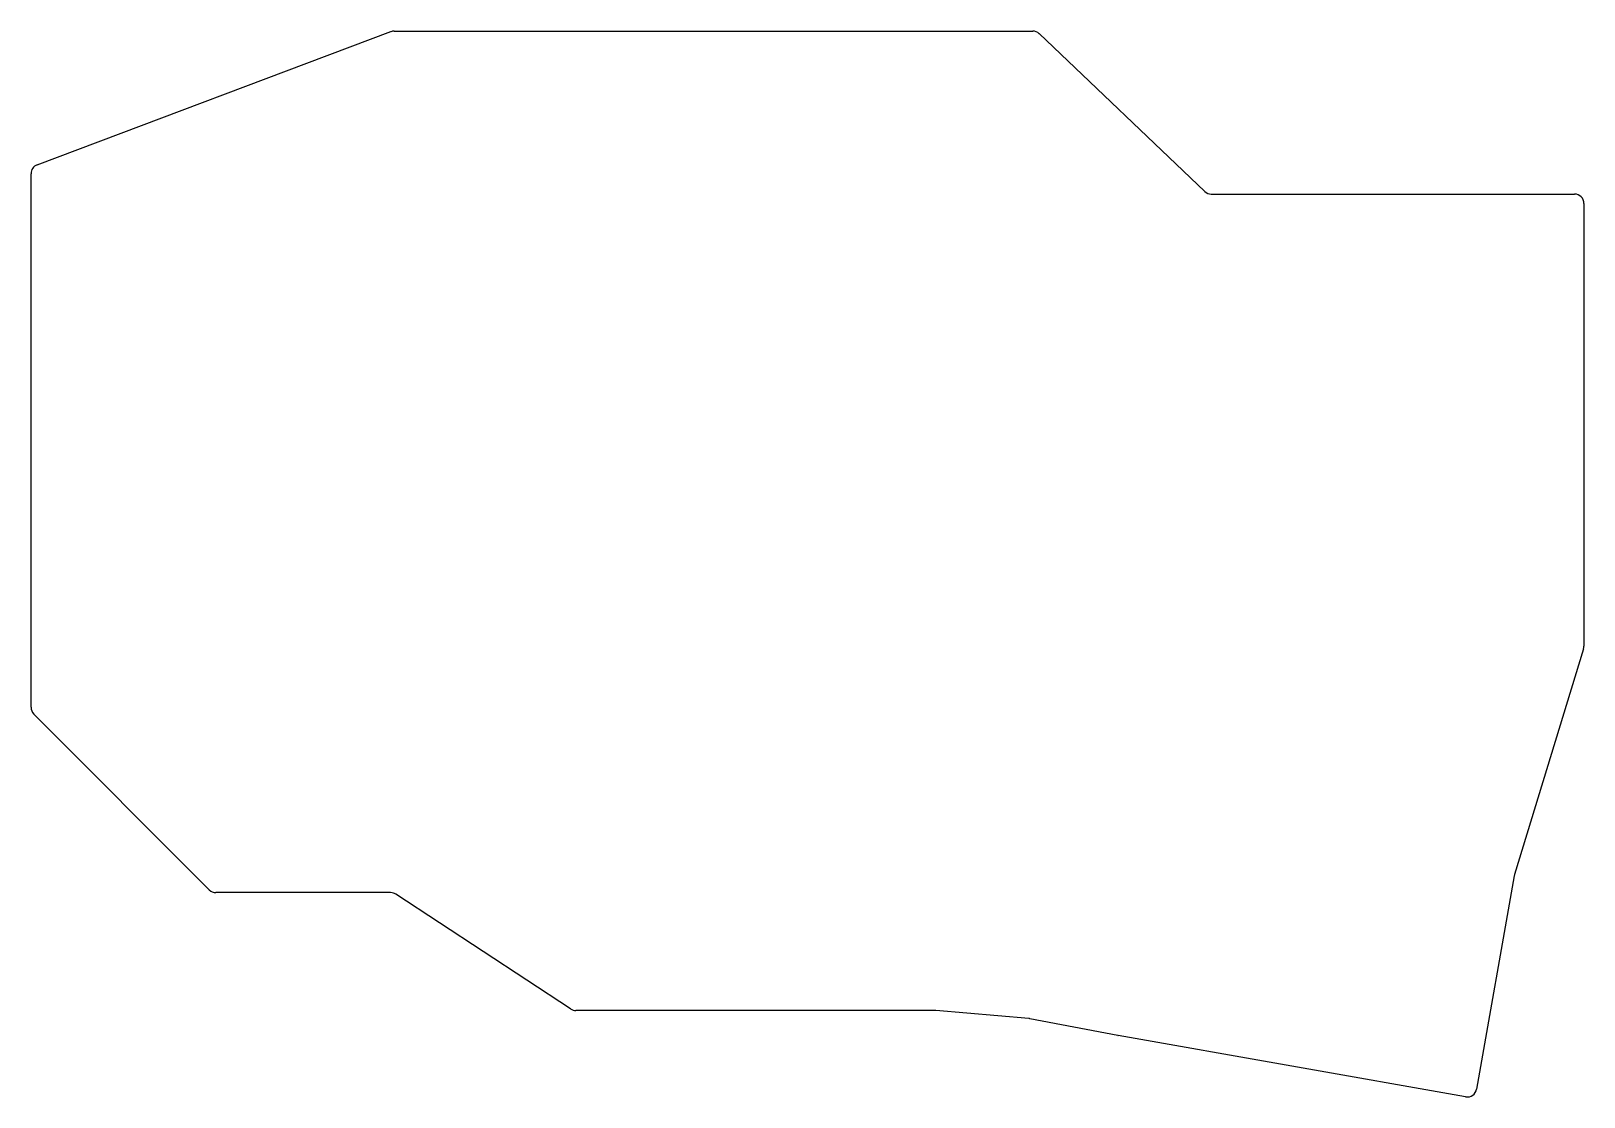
# Model space of a CAD drawing. Header units: millimetres. Extents: x -10 to 154, y -31 to 81.
import ezdxf

# ---------------------------------------------------------------- set-up
doc = ezdxf.new("R2010")
doc.units = ezdxf.units.MM

msp = doc.modelspace()

# ---------------------------------------------------------------- linework, layer by layer
for p, q in [((-8.88, 66.92), (28.25, 80.9)), ((28.61, 80.96), (95.65, 80.96)), ((96.34, 80.69), (113.71, 64.12)), ((-9.53, 9.94), (-9.53, 65.98)), ((114.4, 63.84), (152.53, 63.84)), ((153.53, 62.84), (153.53, 16.37)), ((153.48, 16.07), (146.23, -7.64)), ((9.18, -9.23), (-9.23, 9.23)), ((146.2, -7.75), (142.25, -30.16)), ((28.23, -9.53), (9.89, -9.53)), ((47.13, -21.74), (28.77, -9.69)), ((85.38, -21.91), (47.67, -21.91)), ((95.25, -22.76), (85.47, -21.91)), ((104.6, -24.54), (95.35, -22.77)), ((141.09, -30.97), (104.61, -24.54))]:
    msp.add_line(p, q)
for centre, start, end in [((28.61, 79.96), 90, 110.6318), ((95.65, 79.96), 46.3518, 90), ((-8.53, 65.98), 110.6318, 180), ((114.4, 64.84), 226.3518, 270), ((152.53, 62.84), 0, 90), ((152.53, 16.37), 342.9927, 0), ((-8.53, 9.94), 180, 224.9247), ((147.19, -7.93), 162.9927, 170), ((9.89, -8.53), 224.9247, 270), ((28.23, -10.53), 56.6992, 90), ((47.67, -20.91), 236.6992, 270), ((85.38, -22.91), 85.0479, 90), ((95.16, -23.75), 79.2064, 85.0479), ((104.78, -23.55), 259.2064, 260), ((141.27, -29.99), 260, 350)]:
    msp.add_arc(centre, 1, start, end)

doc.saveas('drawing.dxf')
